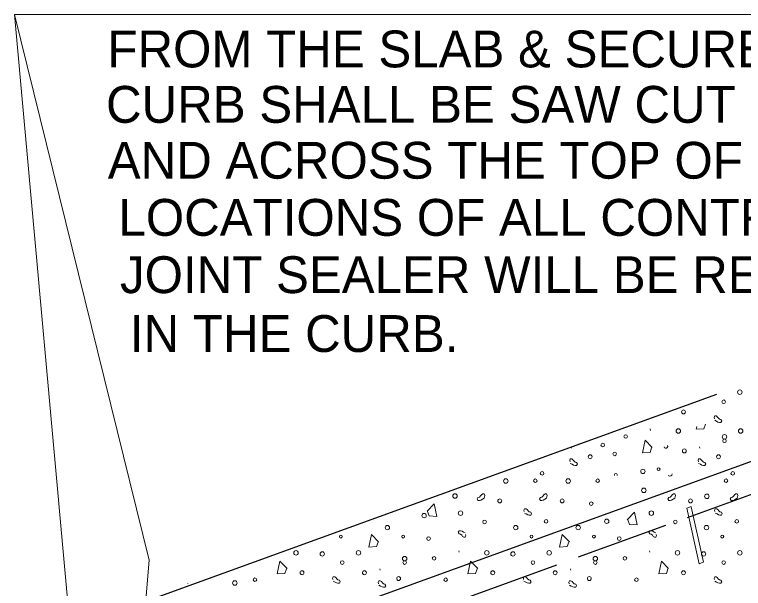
# Model space of a CAD drawing. Extents: x 912 to 1283, y -225 to 49.
# Drawn here: x 1066.03 to 1091.53, y -156.05 to -135.97 of the extents above; entities that cross this region are included whole.
import ezdxf

# ---------------------------------------------------------------- set-up
doc = ezdxf.new("R2010")
doc.units = 0
doc.header["$LTSCALE"] = 0.54
doc.linetypes.add('LONG_DASHED', pattern=[7.5, 6, -1.5])
doc.layers.add('1', color=7, linetype='Continuous', lineweight=13)

msp = doc.modelspace()

# ---------------------------------------------------------------- linework, layer by layer
at = {"layer": '1', "lineweight": 25}
for p, q in [((1069.8137, -159.5627), (1099.4169, -148.8355)), ((1068.1673, -157.3762), (1090.5949, -149.2493))]:
    msp.add_line(p, q, dxfattribs=at)
at = {"layer": '1', "linetype": 'LONG_DASHED', "lineweight": 25}
msp.add_line((1070.5351, -160.4793), (1096.4033, -151.0759), dxfattribs=at)
at = {"layer": '1'}
for p, q in [((1089.5427, -153.2375), (1089.7012, -153.1778)), ((1089.5427, -153.2375), (1089.979, -155.1805)), ((1089.6913, -153.1879), (1090.1278, -155.131)), ((1089.979, -155.1805), (1090.1375, -155.1212)), ((1072.0848, -155.8752), (1072.086, -155.8809))]:
    msp.add_line(p, q, dxfattribs=at)
for points in [[(1068.0858, -158.744), (1066.0264, -135.9671), (1104.754, -135.9671)], [(1070.1802, -161.7692), (1070.7348, -155.0573), (1066.0264, -135.9671)], [(1090.5194, -150.1642), (1090.5814, -150.1953), (1090.6328, -150.2261), (1090.6843, -150.2367), (1090.7358, -150.2367), (1090.7669, -150.1848), (1090.7358, -150.1333), (1090.6843, -150.1228), (1090.6433, -150.0819), (1090.6122, -150.0406), (1090.5708, -150.0094), (1090.5194, -150.0094), (1090.4988, -150.0612), (1090.5089, -150.1127)], [(1089.8945, -150.3771), (1089.8735, -150.4785), (1090.1413, -150.4578), (1090.1931, -150.3035)], [(1088.2775, -150.5145), (1088.2651, -150.4661), (1088.2636, -150.465)], [(1088.3331, -151.1195), (1088.0856, -150.8619), (1087.9928, -151.3054), (1088.261, -151.2847), (1088.3124, -151.13)], [(1085.5008, -151.094), (1085.5132, -151.1424), (1085.5143, -151.1439)], [(1089.9907, -151.094), (1090.0031, -151.1424), (1090.0046, -151.1439)], [(1085.4693, -151.6693), (1085.5308, -151.7005), (1085.5827, -151.7312), (1085.6341, -151.7417), (1085.6856, -151.7417), (1085.7168, -151.6899), (1085.6856, -151.6385), (1085.6341, -151.628), (1085.5928, -151.5871), (1085.562, -151.5457), (1085.5207, -151.5146), (1085.4693, -151.5146), (1085.4486, -151.5664), (1085.4588, -151.6178)], [(1089.9592, -151.6693), (1090.0211, -151.7005), (1090.0725, -151.7312), (1090.1243, -151.7417), (1090.1758, -151.7417), (1090.2066, -151.6899), (1090.1758, -151.6385), (1090.1243, -151.628), (1090.0831, -151.5871), (1090.0519, -151.5457), (1090.0109, -151.5146), (1089.9592, -151.5146), (1089.9385, -151.5664), (1089.949, -151.6178)], [(1082.4556, -152.8932), (1082.3937, -152.9239), (1082.3422, -152.9547), (1082.2908, -152.9652), (1082.2389, -152.9652), (1082.2081, -152.9138), (1082.2389, -152.8623), (1082.2908, -152.8518), (1082.3317, -152.8105), (1082.3628, -152.7692), (1082.4038, -152.7384), (1082.4556, -152.7384), (1082.4763, -152.7899), (1082.4658, -152.8417)], [(1082.4668, -152.8436), (1082.4545, -152.892), (1082.453, -152.8932)], [(1084.6374, -152.8932), (1084.5758, -152.9239), (1084.5244, -152.9547), (1084.4726, -152.9652), (1084.4212, -152.9652), (1084.3903, -152.9138), (1084.4212, -152.8623), (1084.4726, -152.8518), (1084.5139, -152.8105), (1084.5451, -152.7692), (1084.586, -152.7384), (1084.6374, -152.7384), (1084.6581, -152.7899), (1084.648, -152.8417)], [(1084.6488, -152.8436), (1084.6363, -152.892), (1084.6348, -152.8932)], [(1089.1277, -152.8932), (1089.0658, -152.9239), (1089.0143, -152.9547), (1088.9628, -152.9652), (1088.9114, -152.9652), (1088.8803, -152.9138), (1088.9114, -152.8623), (1088.9628, -152.8518), (1089.0038, -152.8105), (1089.0349, -152.7692), (1089.0763, -152.7384), (1089.1277, -152.7384), (1089.1483, -152.7899), (1089.1383, -152.8417)], [(1089.139, -152.8436), (1089.1266, -152.892), (1089.1251, -152.8932)], [(1091.3099, -152.8932), (1091.248, -152.9239), (1091.1965, -152.9547), (1091.1447, -152.9652), (1091.0933, -152.9652), (1091.0624, -152.9138), (1091.0933, -152.8623), (1091.1447, -152.8518), (1091.186, -152.8105), (1091.2172, -152.7692), (1091.2581, -152.7384), (1091.3099, -152.7384), (1091.3306, -152.7899), (1091.3201, -152.8417)], [(1091.3212, -152.8436), (1091.3088, -152.892), (1091.3073, -152.8932)], [(1080.4574, -153.3412), (1080.7048, -153.0836), (1080.7976, -153.5271), (1080.5298, -153.5064), (1080.478, -153.3517)], [(1083.8673, -153.4099), (1083.9292, -153.4407), (1083.9807, -153.4718), (1084.0321, -153.482), (1084.0839, -153.482), (1084.1147, -153.4306), (1084.0839, -153.3791), (1084.0321, -153.3686), (1083.9912, -153.3277), (1083.96, -153.2863), (1083.9187, -153.2552), (1083.8673, -153.2552), (1083.8466, -153.307), (1083.8568, -153.3584)], [(1087.4617, -153.6403), (1087.7095, -153.3827), (1087.8019, -153.8262), (1087.5342, -153.8056), (1087.4823, -153.6508)], [(1090.5393, -153.4099), (1090.6013, -153.4407), (1090.6528, -153.4718), (1090.7042, -153.482), (1090.756, -153.482), (1090.7868, -153.4306), (1090.756, -153.3791), (1090.7042, -153.3686), (1090.6633, -153.3277), (1090.6321, -153.2863), (1090.5912, -153.2552), (1090.5393, -153.2552), (1090.5187, -153.307), (1090.5292, -153.3584)], [(1078.7623, -154.4163), (1078.5148, -154.1587), (1078.422, -154.6022), (1078.6902, -154.5816), (1078.7416, -154.4268)], [(1081.7932, -154.1027), (1081.7312, -154.0719), (1081.6798, -154.0412), (1081.6283, -154.0307), (1081.5765, -154.0307), (1081.5457, -154.0821), (1081.5765, -154.1336), (1081.6283, -154.1441), (1081.6693, -154.1853), (1081.7004, -154.2267), (1081.7418, -154.2575), (1081.7932, -154.2575), (1081.8138, -154.206), (1081.8037, -154.1542)], [(1085.4347, -154.4163), (1085.1868, -154.1587), (1085.0945, -154.6022), (1085.3623, -154.5816), (1085.4141, -154.4268)], [(1088.4653, -154.1027), (1088.4033, -154.0719), (1088.3518, -154.0412), (1088.3004, -154.0307), (1088.2489, -154.0307), (1088.2178, -154.0821), (1088.2489, -154.1336), (1088.3004, -154.1441), (1088.3413, -154.1853), (1088.3725, -154.2267), (1088.4138, -154.2575), (1088.4653, -154.2575), (1088.4859, -154.206), (1088.4758, -154.1542)], [(1081.5768, -154.7776), (1081.5644, -154.7292), (1081.5629, -154.7277)], [(1088.2489, -154.7776), (1088.2366, -154.7292), (1088.2354, -154.7277)], [(1075.5571, -155.354), (1075.3096, -155.0964), (1075.2168, -155.5399), (1075.4849, -155.5192), (1075.5364, -155.3646)], [(1082.2292, -155.354), (1081.9817, -155.0964), (1081.8889, -155.5399), (1082.1571, -155.5192), (1082.2085, -155.3646)], [(1088.9017, -155.354), (1088.6538, -155.0964), (1088.5614, -155.5399), (1088.8292, -155.5192), (1088.881, -155.3646)], [(1078.8002, -155.357), (1078.8126, -155.4055), (1078.8141, -155.4066)], [(1085.4723, -155.357), (1085.4847, -155.4055), (1085.4862, -155.4066)], [(1077.1753, -155.7907), (1077.2368, -155.8216), (1077.2887, -155.8523), (1077.3401, -155.8628), (1077.3915, -155.8628), (1077.4223, -155.8114), (1077.3915, -155.7596), (1077.3401, -155.7495), (1077.2988, -155.7082), (1077.268, -155.6668), (1077.2267, -155.6361), (1077.1753, -155.6361), (1077.1546, -155.6875), (1077.1648, -155.7389)], [(1078.7686, -155.9323), (1078.8306, -155.9632), (1078.882, -155.9939), (1078.9335, -156.0044), (1078.9849, -156.0044), (1079.0161, -155.953), (1078.9849, -155.9016), (1078.9335, -155.891), (1078.8925, -155.8497), (1078.8613, -155.8084), (1078.8201, -155.7777), (1078.7686, -155.7777), (1078.7479, -155.8291), (1078.7581, -155.8809)], [(1083.8473, -155.7907), (1083.9089, -155.8216), (1083.9608, -155.8523), (1084.0122, -155.8628), (1084.0637, -155.8628), (1084.0948, -155.8114), (1084.0637, -155.7596), (1084.0122, -155.7495), (1083.9708, -155.7082), (1083.9401, -155.6668), (1083.8988, -155.6361), (1083.8473, -155.6361), (1083.8267, -155.6875), (1083.8368, -155.7389)], [(1085.4408, -155.9323), (1085.5027, -155.9632), (1085.5541, -155.9939), (1085.6056, -156.0044), (1085.6574, -156.0044), (1085.6882, -155.953), (1085.6574, -155.9016), (1085.6056, -155.891), (1085.5647, -155.8497), (1085.5335, -155.8084), (1085.4925, -155.7777), (1085.4408, -155.7777), (1085.4201, -155.8291), (1085.4306, -155.8809)], [(1090.5194, -155.7907), (1090.5814, -155.8216), (1090.6328, -155.8523), (1090.6843, -155.8628), (1090.7358, -155.8628), (1090.7669, -155.8114), (1090.7358, -155.7596), (1090.6843, -155.7495), (1090.6433, -155.7082), (1090.6122, -155.6668), (1090.5708, -155.6361), (1090.5194, -155.6361), (1090.4988, -155.6875), (1090.5089, -155.7389)]]:
    msp.add_lwpolyline(points, dxfattribs=at)
for centre, radius in [((1091.4008, -149.1763), 0.079), ((1090.8344, -149.5154), 0.0637), ((1089.4279, -149.871), 0.0682), ((1087.4055, -150.7297), 0.0637), ((1089.2472, -150.5398), 0.079), ((1090.862, -150.7436), 0.079), ((1091.4292, -150.5398), 0.079), ((1090.8628, -150.8789), 0.0637), ((1086.6052, -151.0285), 0.0637), ((1089.4563, -151.2345), 0.0682), ((1086.1627, -151.4382), 0.0682), ((1087.0214, -151.3391), 0.0637), ((1090.6528, -151.4382), 0.0682), ((1084.4806, -152.0194), 0.0637), ((1088.0066, -151.9524), 0.0764), ((1088.5571, -151.8723), 0.0495), ((1091.1528, -152.0194), 0.0637), ((1083.2103, -152.2894), 0.079), ((1084.2438, -152.2755), 0.0637), ((1085.3924, -152.2894), 0.079), ((1086.4259, -152.2755), 0.0637), ((1090.916, -152.2755), 0.0637), ((1081.4359, -152.814), 0.079), ((1088.0416, -152.6145), 0.079), ((1083.0011, -152.984), 0.0682), ((1085.1832, -152.984), 0.0682), ((1089.6733, -152.984), 0.0682), ((1090.2479, -152.8213), 0.079), ((1086.2012, -153.0797), 0.0637), ((1080.3549, -153.4982), 0.0764), ((1081.6297, -153.4096), 0.079), ((1088.3018, -153.4096), 0.079), ((1082.4701, -153.72), 0.0637), ((1084.6208, -153.6998), 0.0637), ((1086.7447, -153.6976), 0.0764), ((1089.1422, -153.72), 0.0637), ((1091.2929, -153.6998), 0.0637), ((1079.071, -153.9191), 0.0764), ((1083.5611, -153.9191), 0.0764), ((1085.7432, -153.9191), 0.0764), ((1090.2333, -153.9191), 0.0764), ((1077.4413, -154.2327), 0.0495), ((1079.6234, -154.2327), 0.0495), ((1080.5094, -154.3001), 0.0637), ((1084.1135, -154.2327), 0.0495), ((1086.2956, -154.2327), 0.0495), ((1087.1816, -154.3001), 0.0637), ((1090.7857, -154.2327), 0.0495), ((1075.8744, -154.8027), 0.079), ((1076.789, -154.8393), 0.0764), ((1078.0565, -154.8027), 0.079), ((1082.5466, -154.8027), 0.079), ((1083.4611, -154.8393), 0.0764), ((1084.7286, -154.8027), 0.079), ((1089.2187, -154.8027), 0.079), ((1090.1333, -154.8393), 0.0764), ((1091.4008, -154.8027), 0.079), ((1079.6713, -155.0065), 0.079), ((1080.7049, -154.9926), 0.0637), ((1086.3435, -155.0065), 0.079), ((1087.377, -154.9926), 0.0637), ((1077.49, -155.1418), 0.0637), ((1079.6721, -155.1418), 0.0637), ((1084.1622, -155.1418), 0.0637), ((1086.3443, -155.1418), 0.0637), ((1090.8344, -155.1418), 0.0637), ((1076.0836, -155.4974), 0.0682), ((1078.2657, -155.4974), 0.0682), ((1082.7557, -155.4974), 0.0682), ((1084.9378, -155.4974), 0.0682), ((1089.4279, -155.4974), 0.0682), ((1073.7309, -155.8547), 0.079), ((1074.4373, -155.7406), 0.0637), ((1079.4621, -155.7011), 0.0682), ((1081.1095, -155.7406), 0.0637), ((1086.1343, -155.7011), 0.0682), ((1087.7817, -155.7406), 0.0637)]:
    msp.add_circle(centre, radius, dxfattribs=at)
for centre, radius, start, end in [((1088.8114, -151.0783), 0.0637, 193.42764, 26.9313), ((1087.0619, -152.076), 0.0495, 337.44276, 202.55724), ((1088.9541, -152.0386), 0.0764, 221.14685, 359.2121)]:
    msp.add_arc(centre, radius, start, end, dxfattribs=at)

# ---------------------------------------------------------------- texts
for s, p in [('FROM THE SLAB & SECURED BY PINS, THE', (1069.2748, -137.8151)), ('CURB SHALL BE SAW CUT UP THE FACE', (1069.2259, -139.7536)), ('AND ACROSS THE TOP OF THE CURB AT', (1069.2864, -141.709)), ('LOCATIONS OF ALL CONTRACTION JOINTS.', (1069.6597, -143.708)), ('JOINT SEALER WILL BE REQUIRED IN CUTS', (1069.7145, -145.713)), ('IN THE CURB.', (1070.0608, -147.7727))]:
    msp.add_text(s, height=1.289, dxfattribs=at).set_placement(p)

doc.saveas('drawing.dxf')
